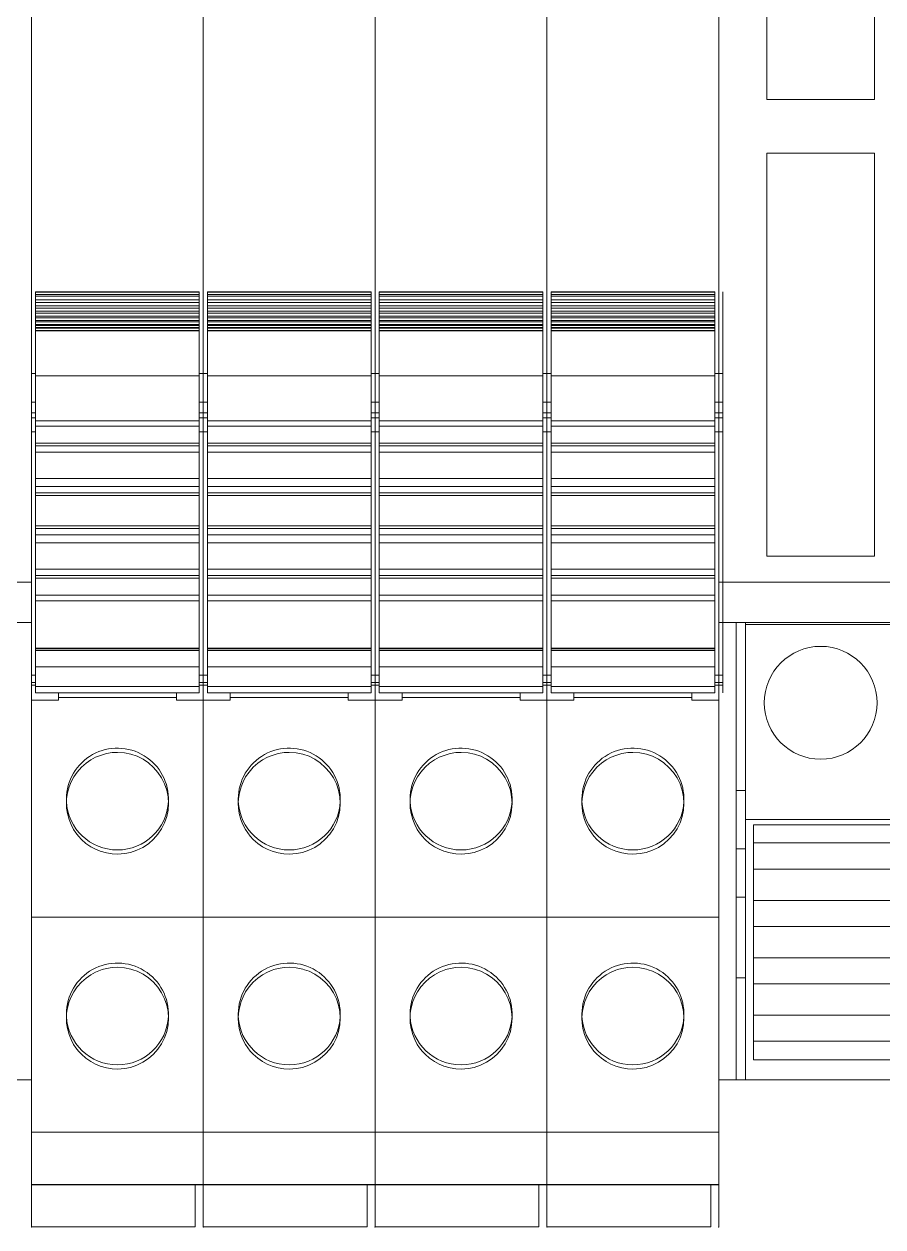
# Model space of a CAD drawing. Header units: millimetres. Extents: x 0 to 3797, y 0 to 1394.
# Drawn here: x 2454.76 to 2486.75, y 1195.74 to 1240.51 of the extents above; entities that cross this region are included whole.
import ezdxf

# ---------------------------------------------------------------- set-up
doc = ezdxf.new("R2010")
doc.units = ezdxf.units.MM
doc.layers.add('eProC - L2', color=41, linetype='Continuous', lineweight=20)

# ---------------------------------------------------------------- blocks, each defined once
blk = doc.blocks.new('eProC_Z_BPSN-SI-520')
at = {"layer": 'eProC - L2'}
for p, q in [((1.794, -42.11), (1.794, -21.11)), ((5.794, -42.11), (5.794, -21.11)), ((1.794, -42.11), (5.794, -42.11)), ((1.794, -59.11), (1.794, -44.11)), ((1.794, -44.11), (5.794, -44.11)), ((5.794, -59.11), (5.794, -44.11)), ((1.794, -59.11), (5.794, -59.11)), ((7.5, -60.072), (0, -60.072)), ((7.5, -61.577), (0, -61.577)), ((0.644, -78.601), (0.644, -61.577)), ((0.994, -78.601), (0.994, -61.577)), ((6.594, -61.647), (0.994, -61.647)), ((0.994, -67.83), (0.644, -67.83)), ((6.594, -68.91), (0.994, -68.91)), ((1.294, -77.853), (1.294, -69.103)), ((6.594, -69.103), (1.294, -69.103)), ((6.594, -69.783), (1.294, -69.783)), ((0.994, -70.001), (0.644, -70.001)), ((6.594, -70.757), (1.294, -70.757)), ((0.644, -71.801), (0.994, -71.801)), ((6.594, -71.919), (1.294, -71.919)), ((6.594, -72.893), (1.294, -72.893)), ((6.594, -74.054), (1.294, -74.054)), ((0.994, -74.801), (0.644, -74.801)), ((6.594, -75.029), (1.294, -75.029)), ((6.594, -76.19), (1.294, -76.19)), ((6.594, -77.165), (1.294, -77.165)), ((6.594, -77.853), (1.294, -77.853)), ((6.594, -78.601), (0.994, -78.601))]:
    blk.add_line(p, q, dxfattribs=at)
blk.add_lwpolyline([(0, 0), (7.5, 0), (7.5, -78.601), (0, -78.601)], close=True, dxfattribs=at)
blk.add_circle((3.794, -64.565), 2.1, dxfattribs=at)

msp = doc.modelspace()

# ---------------------------------------------------------------- linework, layer by layer
at = {"layer": 'eProC - L2'}
for p, q in [((2461.436, 1285.286), (2461.436, 1197.308)), ((2467.836, 1285.286), (2467.836, 1197.308)), ((2474.236, 1285.286), (2474.236, 1197.308)), ((2480.636, 1285.286), (2480.636, 1197.308)), ((2455.036, 1205.308), (2455.036, 1254.575)), ((2461.436, 1205.308), (2461.436, 1254.575)), ((2467.836, 1205.308), (2467.836, 1254.575)), ((2474.236, 1205.308), (2474.236, 1254.575)), ((2480.636, 1205.308), (2480.636, 1254.575)), ((2461.286, 1230.547), (2455.186, 1230.547)), ((2455.186, 1215.613), (2455.186, 1230.547)), ((2461.286, 1230.534), (2455.186, 1230.534)), ((2461.286, 1230.442), (2455.186, 1230.442)), ((2461.286, 1230.547), (2461.286, 1215.613)), ((2467.686, 1230.547), (2461.586, 1230.547)), ((2461.586, 1215.613), (2461.586, 1230.547)), ((2467.686, 1230.534), (2461.586, 1230.534)), ((2467.686, 1230.442), (2461.586, 1230.442)), ((2467.686, 1230.547), (2467.686, 1215.613)), ((2474.086, 1230.547), (2467.986, 1230.547)), ((2467.986, 1215.613), (2467.986, 1230.547)), ((2474.086, 1230.534), (2467.986, 1230.534)), ((2474.086, 1230.442), (2467.986, 1230.442)), ((2474.086, 1230.547), (2474.086, 1215.613)), ((2480.486, 1230.547), (2474.386, 1230.547)), ((2474.386, 1215.613), (2474.386, 1230.547)), ((2480.486, 1230.534), (2474.386, 1230.534)), ((2480.486, 1230.442), (2474.386, 1230.442)), ((2480.486, 1230.547), (2480.486, 1215.613)), ((2480.786, 1215.613), (2480.786, 1230.547)), ((2461.286, 1230.376), (2455.186, 1230.376)), ((2461.286, 1230.247), (2455.186, 1230.247)), ((2461.286, 1230.147), (2455.186, 1230.147)), ((2461.286, 1230.025), (2455.186, 1230.025)), ((2467.686, 1230.376), (2461.586, 1230.376)), ((2467.686, 1230.247), (2461.586, 1230.247)), ((2467.686, 1230.147), (2461.586, 1230.147)), ((2467.686, 1230.025), (2461.586, 1230.025)), ((2474.086, 1230.376), (2467.986, 1230.376)), ((2474.086, 1230.247), (2467.986, 1230.247)), ((2474.086, 1230.147), (2467.986, 1230.147)), ((2474.086, 1230.025), (2467.986, 1230.025)), ((2480.486, 1230.376), (2474.386, 1230.376)), ((2480.486, 1230.247), (2474.386, 1230.247)), ((2480.486, 1230.147), (2474.386, 1230.147)), ((2480.486, 1230.025), (2474.386, 1230.025)), ((2461.286, 1229.937), (2455.186, 1229.937)), ((2461.286, 1229.823), (2455.186, 1229.823)), ((2461.286, 1229.746), (2455.186, 1229.746)), ((2461.286, 1229.639), (2455.186, 1229.639)), ((2461.286, 1229.575), (2455.186, 1229.575)), ((2467.686, 1229.937), (2461.586, 1229.937)), ((2467.686, 1229.823), (2461.586, 1229.823)), ((2467.686, 1229.746), (2461.586, 1229.746)), ((2467.686, 1229.639), (2461.586, 1229.639)), ((2467.686, 1229.575), (2461.586, 1229.575)), ((2474.086, 1229.937), (2467.986, 1229.937)), ((2474.086, 1229.823), (2467.986, 1229.823)), ((2474.086, 1229.746), (2467.986, 1229.746)), ((2474.086, 1229.639), (2467.986, 1229.639)), ((2474.086, 1229.575), (2467.986, 1229.575)), ((2480.486, 1229.937), (2474.386, 1229.937)), ((2480.486, 1229.823), (2474.386, 1229.823)), ((2480.486, 1229.746), (2474.386, 1229.746)), ((2480.486, 1229.639), (2474.386, 1229.639)), ((2480.486, 1229.575), (2474.386, 1229.575)), ((2461.286, 1229.476), (2455.186, 1229.476)), ((2461.286, 1229.425), (2455.186, 1229.425)), ((2461.286, 1229.333), (2455.186, 1229.333)), ((2461.286, 1229.295), (2455.186, 1229.295)), ((2461.286, 1229.21), (2455.186, 1229.21)), ((2461.286, 1229.186), (2455.186, 1229.186)), ((2461.286, 1229.109), (2455.186, 1229.109)), ((2461.286, 1229.092), (2455.186, 1229.092)), ((2467.686, 1229.476), (2461.586, 1229.476)), ((2467.686, 1229.425), (2461.586, 1229.425)), ((2467.686, 1229.333), (2461.586, 1229.333)), ((2467.686, 1229.295), (2461.586, 1229.295)), ((2467.686, 1229.21), (2461.586, 1229.21)), ((2467.686, 1229.186), (2461.586, 1229.186)), ((2467.686, 1229.109), (2461.586, 1229.109)), ((2467.686, 1229.092), (2461.586, 1229.092)), ((2474.086, 1229.476), (2467.986, 1229.476)), ((2474.086, 1229.425), (2467.986, 1229.425)), ((2474.086, 1229.333), (2467.986, 1229.333)), ((2474.086, 1229.295), (2467.986, 1229.295)), ((2474.086, 1229.21), (2467.986, 1229.21)), ((2474.086, 1229.186), (2467.986, 1229.186)), ((2474.086, 1229.109), (2467.986, 1229.109)), ((2474.086, 1229.092), (2467.986, 1229.092)), ((2480.486, 1229.476), (2474.386, 1229.476)), ((2480.486, 1229.425), (2474.386, 1229.425)), ((2480.486, 1229.333), (2474.386, 1229.333)), ((2480.486, 1229.295), (2474.386, 1229.295)), ((2480.486, 1229.21), (2474.386, 1229.21)), ((2480.486, 1229.186), (2474.386, 1229.186)), ((2480.486, 1229.109), (2474.386, 1229.109)), ((2480.486, 1229.092), (2474.386, 1229.092)), ((2455.036, 1227.497), (2455.186, 1227.497)), ((2455.186, 1227.411), (2461.286, 1227.411)), ((2461.286, 1227.497), (2461.436, 1227.497)), ((2461.436, 1227.497), (2461.586, 1227.497)), ((2461.586, 1227.411), (2467.686, 1227.411)), ((2467.686, 1227.497), (2467.836, 1227.497)), ((2467.836, 1227.497), (2467.986, 1227.497)), ((2467.986, 1227.411), (2474.086, 1227.411)), ((2474.086, 1227.497), (2474.236, 1227.497)), ((2474.236, 1227.497), (2474.386, 1227.497)), ((2474.386, 1227.411), (2480.486, 1227.411)), ((2480.486, 1227.497), (2480.636, 1227.497)), ((2480.636, 1227.497), (2480.786, 1227.497)), ((2455.186, 1226.441), (2455.036, 1226.441)), ((2455.036, 1226.438), (2455.186, 1226.438)), ((2461.436, 1226.441), (2461.286, 1226.441)), ((2461.286, 1226.438), (2461.436, 1226.438)), ((2461.586, 1226.441), (2461.436, 1226.441)), ((2461.436, 1226.438), (2461.586, 1226.438)), ((2467.836, 1226.441), (2467.686, 1226.441)), ((2467.686, 1226.438), (2467.836, 1226.438)), ((2467.986, 1226.441), (2467.836, 1226.441)), ((2467.836, 1226.438), (2467.986, 1226.438)), ((2474.236, 1226.441), (2474.086, 1226.441)), ((2474.086, 1226.438), (2474.236, 1226.438)), ((2474.386, 1226.441), (2474.236, 1226.441)), ((2474.236, 1226.438), (2474.386, 1226.438)), ((2480.636, 1226.441), (2480.486, 1226.441)), ((2480.486, 1226.438), (2480.636, 1226.438)), ((2480.786, 1226.441), (2480.636, 1226.441)), ((2480.636, 1226.438), (2480.786, 1226.438)), ((2455.036, 1226.038), (2455.186, 1226.038)), ((2461.286, 1226.038), (2461.436, 1226.038)), ((2461.436, 1226.038), (2461.586, 1226.038)), ((2467.686, 1226.038), (2467.836, 1226.038)), ((2467.836, 1226.038), (2467.986, 1226.038)), ((2474.086, 1226.038), (2474.236, 1226.038)), ((2474.236, 1226.038), (2474.386, 1226.038)), ((2480.486, 1226.038), (2480.636, 1226.038)), ((2480.636, 1226.038), (2480.786, 1226.038)), ((2455.036, 1225.859), (2455.186, 1225.859)), ((2461.286, 1225.747), (2455.186, 1225.747)), ((2455.186, 1225.547), (2461.286, 1225.547)), ((2461.286, 1225.859), (2461.436, 1225.859)), ((2461.436, 1225.859), (2461.586, 1225.859)), ((2467.686, 1225.747), (2461.586, 1225.747)), ((2461.586, 1225.547), (2467.686, 1225.547)), ((2467.686, 1225.859), (2467.836, 1225.859)), ((2467.836, 1225.859), (2467.986, 1225.859)), ((2474.086, 1225.747), (2467.986, 1225.747)), ((2467.986, 1225.547), (2474.086, 1225.547)), ((2474.086, 1225.859), (2474.236, 1225.859)), ((2474.236, 1225.859), (2474.386, 1225.859)), ((2480.486, 1225.747), (2474.386, 1225.747)), ((2474.386, 1225.547), (2480.486, 1225.547)), ((2480.486, 1225.859), (2480.636, 1225.859)), ((2480.636, 1225.859), (2480.786, 1225.859)), ((2455.036, 1225.328), (2455.186, 1225.328)), ((2461.286, 1225.328), (2461.436, 1225.328)), ((2461.436, 1225.328), (2461.586, 1225.328)), ((2467.686, 1225.328), (2467.836, 1225.328)), ((2467.836, 1225.328), (2467.986, 1225.328)), ((2474.086, 1225.328), (2474.236, 1225.328)), ((2474.236, 1225.328), (2474.386, 1225.328)), ((2480.486, 1225.328), (2480.636, 1225.328)), ((2480.636, 1225.328), (2480.786, 1225.328)), ((2455.186, 1224.905), (2461.286, 1224.905)), ((2455.186, 1224.81), (2461.286, 1224.81)), ((2461.586, 1224.905), (2467.686, 1224.905)), ((2461.586, 1224.81), (2467.686, 1224.81)), ((2467.986, 1224.905), (2474.086, 1224.905)), ((2467.986, 1224.81), (2474.086, 1224.81)), ((2474.386, 1224.905), (2480.486, 1224.905)), ((2474.386, 1224.81), (2480.486, 1224.81)), ((2461.286, 1224.572), (2455.186, 1224.572)), ((2467.686, 1224.572), (2461.586, 1224.572)), ((2474.086, 1224.572), (2467.986, 1224.572)), ((2480.486, 1224.572), (2474.386, 1224.572)), ((2461.286, 1223.597), (2455.186, 1223.597)), ((2455.186, 1223.297), (2461.286, 1223.297)), ((2467.686, 1223.597), (2461.586, 1223.597)), ((2461.586, 1223.297), (2467.686, 1223.297)), ((2474.086, 1223.597), (2467.986, 1223.597)), ((2467.986, 1223.297), (2474.086, 1223.297)), ((2480.486, 1223.597), (2474.386, 1223.597)), ((2474.386, 1223.297), (2480.486, 1223.297)), ((2461.286, 1223.06), (2455.186, 1223.06)), ((2455.186, 1222.964), (2461.286, 1222.964)), ((2467.686, 1223.06), (2461.586, 1223.06)), ((2461.586, 1222.964), (2467.686, 1222.964)), ((2474.086, 1223.06), (2467.986, 1223.06)), ((2467.986, 1222.964), (2474.086, 1222.964)), ((2480.486, 1223.06), (2474.386, 1223.06)), ((2474.386, 1222.964), (2480.486, 1222.964)), ((2461.286, 1221.83), (2455.186, 1221.83)), ((2455.186, 1221.735), (2461.286, 1221.735)), ((2461.286, 1221.497), (2455.186, 1221.497)), ((2467.686, 1221.83), (2461.586, 1221.83)), ((2461.586, 1221.735), (2467.686, 1221.735)), ((2467.686, 1221.497), (2461.586, 1221.497)), ((2474.086, 1221.83), (2467.986, 1221.83)), ((2467.986, 1221.735), (2474.086, 1221.735)), ((2474.086, 1221.497), (2467.986, 1221.497)), ((2480.486, 1221.83), (2474.386, 1221.83)), ((2474.386, 1221.735), (2480.486, 1221.735)), ((2480.486, 1221.497), (2474.386, 1221.497)), ((2461.286, 1221.197), (2455.186, 1221.197)), ((2467.686, 1221.197), (2461.586, 1221.197)), ((2474.086, 1221.197), (2467.986, 1221.197)), ((2480.486, 1221.197), (2474.386, 1221.197)), ((2455.186, 1220.222), (2461.286, 1220.222)), ((2461.586, 1220.222), (2467.686, 1220.222)), ((2467.986, 1220.222), (2474.086, 1220.222)), ((2474.386, 1220.222), (2480.486, 1220.222)), ((2461.286, 1219.985), (2455.186, 1219.985)), ((2455.186, 1219.889), (2461.286, 1219.889)), ((2467.686, 1219.985), (2461.586, 1219.985)), ((2461.586, 1219.889), (2467.686, 1219.889)), ((2474.086, 1219.985), (2467.986, 1219.985)), ((2467.986, 1219.889), (2474.086, 1219.889)), ((2480.486, 1219.985), (2474.386, 1219.985)), ((2474.386, 1219.889), (2480.486, 1219.889)), ((2461.286, 1219.247), (2455.186, 1219.247)), ((2467.686, 1219.247), (2461.586, 1219.247)), ((2474.086, 1219.247), (2467.986, 1219.247)), ((2480.486, 1219.247), (2474.386, 1219.247)), ((2455.186, 1219.047), (2461.286, 1219.047)), ((2461.586, 1219.047), (2467.686, 1219.047)), ((2467.986, 1219.047), (2474.086, 1219.047)), ((2474.386, 1219.047), (2480.486, 1219.047)), ((2461.286, 1217.285), (2455.186, 1217.285)), ((2461.286, 1217.259), (2455.186, 1217.259)), ((2461.286, 1217.189), (2455.186, 1217.189)), ((2467.686, 1217.285), (2461.586, 1217.285)), ((2467.686, 1217.259), (2461.586, 1217.259)), ((2467.686, 1217.189), (2461.586, 1217.189)), ((2474.086, 1217.285), (2467.986, 1217.285)), ((2474.086, 1217.259), (2467.986, 1217.259)), ((2474.086, 1217.189), (2467.986, 1217.189)), ((2480.486, 1217.285), (2474.386, 1217.285)), ((2480.486, 1217.259), (2474.386, 1217.259)), ((2480.486, 1217.189), (2474.386, 1217.189)), ((2461.286, 1216.584), (2455.186, 1216.584)), ((2467.686, 1216.584), (2461.586, 1216.584)), ((2474.086, 1216.584), (2467.986, 1216.584)), ((2480.486, 1216.584), (2474.386, 1216.584)), ((2455.036, 1216.272), (2455.186, 1216.272)), ((2461.436, 1216.272), (2461.286, 1216.272)), ((2461.436, 1216.272), (2461.586, 1216.272)), ((2467.836, 1216.272), (2467.686, 1216.272)), ((2467.836, 1216.272), (2467.986, 1216.272)), ((2474.236, 1216.272), (2474.086, 1216.272)), ((2474.236, 1216.272), (2474.386, 1216.272)), ((2480.636, 1216.272), (2480.486, 1216.272)), ((2480.636, 1216.272), (2480.786, 1216.272)), ((2455.036, 1216.006), (2455.186, 1216.006)), ((2455.036, 1215.907), (2455.186, 1215.907)), ((2461.286, 1215.857), (2455.186, 1215.857)), ((2461.436, 1216.006), (2461.286, 1216.006)), ((2461.436, 1215.907), (2461.286, 1215.907)), ((2461.436, 1216.006), (2461.586, 1216.006)), ((2461.436, 1215.907), (2461.586, 1215.907)), ((2467.686, 1215.857), (2461.586, 1215.857)), ((2467.836, 1216.006), (2467.686, 1216.006)), ((2467.836, 1215.907), (2467.686, 1215.907)), ((2467.836, 1216.006), (2467.986, 1216.006)), ((2467.836, 1215.907), (2467.986, 1215.907)), ((2474.086, 1215.857), (2467.986, 1215.857)), ((2474.236, 1216.006), (2474.086, 1216.006)), ((2474.236, 1215.907), (2474.086, 1215.907)), ((2474.236, 1216.006), (2474.386, 1216.006)), ((2474.236, 1215.907), (2474.386, 1215.907)), ((2480.486, 1215.857), (2474.386, 1215.857)), ((2480.636, 1216.006), (2480.486, 1216.006)), ((2480.636, 1215.907), (2480.486, 1215.907)), ((2480.636, 1216.006), (2480.786, 1216.006)), ((2480.636, 1215.907), (2480.786, 1215.907)), ((2455.036, 1215.348), (2456.036, 1215.348)), ((2455.186, 1215.613), (2461.286, 1215.613)), ((2456.036, 1215.348), (2456.036, 1215.613)), ((2460.436, 1215.448), (2456.036, 1215.448)), ((2460.436, 1215.348), (2460.436, 1215.613)), ((2461.436, 1215.348), (2460.436, 1215.348)), ((2461.436, 1215.348), (2462.436, 1215.348)), ((2461.586, 1215.613), (2467.686, 1215.613)), ((2462.436, 1215.348), (2462.436, 1215.613)), ((2466.836, 1215.448), (2462.436, 1215.448)), ((2466.836, 1215.348), (2466.836, 1215.613)), ((2467.836, 1215.348), (2466.836, 1215.348)), ((2467.836, 1215.348), (2468.836, 1215.348)), ((2467.986, 1215.613), (2474.086, 1215.613)), ((2468.836, 1215.348), (2468.836, 1215.613)), ((2473.236, 1215.448), (2468.836, 1215.448)), ((2473.236, 1215.348), (2473.236, 1215.613)), ((2474.236, 1215.348), (2473.236, 1215.348)), ((2474.236, 1215.348), (2475.236, 1215.348)), ((2474.386, 1215.613), (2480.486, 1215.613)), ((2475.236, 1215.348), (2475.236, 1215.613)), ((2479.636, 1215.448), (2475.236, 1215.448)), ((2479.636, 1215.348), (2479.636, 1215.613)), ((2480.636, 1215.348), (2479.636, 1215.348)), ((2456.336, 1211.663), (2456.336, 1211.501)), ((2460.136, 1211.501), (2460.136, 1211.663)), ((2462.736, 1211.663), (2462.736, 1211.501)), ((2466.536, 1211.501), (2466.536, 1211.663)), ((2469.136, 1211.663), (2469.136, 1211.501)), ((2472.936, 1211.501), (2472.936, 1211.663)), ((2475.536, 1211.663), (2475.536, 1211.501)), ((2479.336, 1211.501), (2479.336, 1211.663)), ((2461.436, 1207.26), (2455.036, 1207.26)), ((2467.836, 1207.26), (2461.436, 1207.26)), ((2474.236, 1207.26), (2467.836, 1207.26)), ((2480.636, 1207.26), (2474.236, 1207.26)), ((2455.036, 1205.328), (2455.036, 1205.309)), ((2455.036, 1205.309), (2455.036, 1197.308)), ((2461.436, 1205.328), (2461.436, 1205.309)), ((2461.436, 1205.309), (2461.436, 1197.308)), ((2467.836, 1205.328), (2467.836, 1205.309)), ((2467.836, 1205.309), (2467.836, 1197.308)), ((2474.236, 1205.328), (2474.236, 1205.309)), ((2474.236, 1205.309), (2474.236, 1197.308)), ((2480.636, 1205.328), (2480.636, 1205.309)), ((2480.636, 1205.309), (2480.636, 1197.308)), ((2456.336, 1203.663), (2456.336, 1203.501)), ((2460.136, 1203.501), (2460.136, 1203.663)), ((2462.736, 1203.663), (2462.736, 1203.501)), ((2466.536, 1203.501), (2466.536, 1203.663)), ((2469.136, 1203.663), (2469.136, 1203.501)), ((2472.936, 1203.501), (2472.936, 1203.663)), ((2475.536, 1203.663), (2475.536, 1203.501)), ((2479.336, 1203.501), (2479.336, 1203.663)), ((2455.036, 1201.851), (2455.036, 1201.854)), ((2461.436, 1201.851), (2461.436, 1201.854)), ((2467.836, 1201.851), (2467.836, 1201.854)), ((2474.236, 1201.851), (2474.236, 1201.854)), ((2480.636, 1201.851), (2480.636, 1201.854)), ((2455.036, 1201.497), (2455.036, 1197.597)), ((2461.436, 1201.497), (2461.436, 1197.597)), ((2467.836, 1201.497), (2467.836, 1197.597)), ((2474.236, 1201.497), (2474.236, 1197.597)), ((2480.636, 1201.497), (2480.636, 1197.597)), ((2461.436, 1199.26), (2455.036, 1199.26)), ((2467.836, 1199.26), (2461.436, 1199.26)), ((2474.236, 1199.26), (2467.836, 1199.26)), ((2480.636, 1199.26), (2474.236, 1199.26)), ((2461.436, 1197.315), (2455.036, 1197.315)), ((2461.436, 1197.31), (2455.036, 1197.31)), ((2455.036, 1197.308), (2461.436, 1197.308)), ((2455.036, 1197.305), (2455.036, 1195.735)), ((2461.136, 1195.735), (2461.136, 1197.308)), ((2467.836, 1197.315), (2461.436, 1197.315)), ((2467.836, 1197.31), (2461.436, 1197.31)), ((2461.436, 1197.308), (2467.836, 1197.308)), ((2461.436, 1197.305), (2461.436, 1195.735)), ((2467.536, 1195.735), (2467.536, 1197.308)), ((2474.236, 1197.315), (2467.836, 1197.315)), ((2474.236, 1197.31), (2467.836, 1197.31)), ((2467.836, 1197.308), (2474.236, 1197.308)), ((2467.836, 1197.305), (2467.836, 1195.735)), ((2473.936, 1195.735), (2473.936, 1197.308)), ((2480.636, 1197.315), (2474.236, 1197.315)), ((2480.636, 1197.31), (2474.236, 1197.31)), ((2474.236, 1197.308), (2480.636, 1197.308)), ((2474.236, 1197.305), (2474.236, 1195.735)), ((2480.336, 1195.735), (2480.336, 1197.308)), ((2480.636, 1197.305), (2480.636, 1195.735)), ((2455.036, 1195.737), (2461.136, 1195.737)), ((2455.036, 1195.735), (2461.136, 1195.735)), ((2461.436, 1195.737), (2467.536, 1195.737)), ((2461.436, 1195.735), (2467.536, 1195.735)), ((2467.836, 1195.737), (2473.936, 1195.737)), ((2467.836, 1195.735), (2473.936, 1195.735)), ((2474.236, 1195.737), (2480.336, 1195.737)), ((2474.236, 1195.735), (2480.336, 1195.735))]:
    msp.add_line(p, q, dxfattribs=at)
for points in [[(2458.236, 1213.4), (2458.042, 1213.39), (2457.829, 1213.356), (2457.601, 1213.29), (2457.424, 1213.217), (2457.244, 1213.12), (2457.066, 1212.996), (2456.895, 1212.845), (2456.738, 1212.668), (2456.612, 1212.485), (2456.514, 1212.302), (2456.441, 1212.122), (2456.378, 1211.896), (2456.345, 1211.688), (2456.336, 1211.504), (2456.336, 1211.501)], [(2458.236, 1213.4), (2458.496, 1213.38), (2458.741, 1213.331), (2458.972, 1213.253), (2459.189, 1213.146), (2459.391, 1213.009), (2459.579, 1212.843), (2459.743, 1212.655), (2459.881, 1212.45), (2459.991, 1212.227), (2460.072, 1211.991), (2460.12, 1211.749), (2460.136, 1211.501), (2460.136, 1211.501)], [(2464.636, 1213.4), (2464.442, 1213.39), (2464.229, 1213.356), (2464.001, 1213.29), (2463.824, 1213.217), (2463.644, 1213.12), (2463.466, 1212.996), (2463.295, 1212.845), (2463.138, 1212.668), (2463.012, 1212.485), (2462.914, 1212.302), (2462.841, 1212.122), (2462.778, 1211.896), (2462.745, 1211.688), (2462.736, 1211.504), (2462.736, 1211.501)], [(2464.636, 1213.4), (2464.896, 1213.38), (2465.141, 1213.331), (2465.372, 1213.253), (2465.589, 1213.146), (2465.791, 1213.009), (2465.979, 1212.843), (2466.143, 1212.655), (2466.281, 1212.45), (2466.391, 1212.227), (2466.472, 1211.991), (2466.52, 1211.749), (2466.536, 1211.501), (2466.536, 1211.501)], [(2471.036, 1213.4), (2470.842, 1213.39), (2470.629, 1213.356), (2470.401, 1213.29), (2470.224, 1213.217), (2470.044, 1213.12), (2469.866, 1212.996), (2469.695, 1212.845), (2469.538, 1212.668), (2469.412, 1212.485), (2469.314, 1212.302), (2469.241, 1212.122), (2469.178, 1211.896), (2469.145, 1211.688), (2469.136, 1211.504), (2469.136, 1211.501)], [(2471.036, 1213.4), (2471.296, 1213.38), (2471.541, 1213.331), (2471.772, 1213.253), (2471.989, 1213.146), (2472.191, 1213.009), (2472.379, 1212.843), (2472.543, 1212.655), (2472.681, 1212.45), (2472.791, 1212.227), (2472.872, 1211.991), (2472.92, 1211.749), (2472.936, 1211.501), (2472.936, 1211.501)], [(2477.436, 1213.4), (2477.242, 1213.39), (2477.029, 1213.356), (2476.801, 1213.29), (2476.624, 1213.217), (2476.444, 1213.12), (2476.266, 1212.996), (2476.095, 1212.845), (2475.938, 1212.668), (2475.812, 1212.485), (2475.714, 1212.302), (2475.641, 1212.122), (2475.578, 1211.896), (2475.545, 1211.688), (2475.536, 1211.504), (2475.536, 1211.501)], [(2477.436, 1213.4), (2477.696, 1213.38), (2477.941, 1213.331), (2478.172, 1213.253), (2478.389, 1213.146), (2478.591, 1213.009), (2478.779, 1212.843), (2478.943, 1212.655), (2479.081, 1212.45), (2479.191, 1212.227), (2479.272, 1211.991), (2479.32, 1211.749), (2479.336, 1211.501), (2479.336, 1211.501)], [(2456.336, 1211.501), (2456.344, 1211.326), (2456.374, 1211.122), (2456.436, 1210.896), (2456.508, 1210.715), (2456.606, 1210.529), (2456.688, 1210.404), (2456.784, 1210.281), (2456.894, 1210.162), (2457.064, 1210.012), (2457.24, 1209.89), (2457.419, 1209.794), (2457.596, 1209.721), (2457.825, 1209.655), (2458.039, 1209.621), (2458.236, 1209.611)], [(2460.136, 1211.501), (2460.12, 1211.253), (2460.072, 1211.011), (2459.991, 1210.776), (2459.881, 1210.554), (2459.744, 1210.35), (2459.579, 1210.164), (2459.392, 1210), (2459.186, 1209.863), (2458.963, 1209.755), (2458.728, 1209.675), (2458.507, 1209.632), (2458.236, 1209.611)], [(2462.736, 1211.501), (2462.744, 1211.326), (2462.774, 1211.122), (2462.836, 1210.896), (2462.908, 1210.715), (2463.006, 1210.529), (2463.088, 1210.404), (2463.184, 1210.281), (2463.294, 1210.162), (2463.464, 1210.012), (2463.64, 1209.89), (2463.819, 1209.794), (2463.996, 1209.721), (2464.225, 1209.655), (2464.439, 1209.621), (2464.636, 1209.611)], [(2466.536, 1211.501), (2466.52, 1211.253), (2466.472, 1211.011), (2466.391, 1210.776), (2466.281, 1210.554), (2466.144, 1210.35), (2465.979, 1210.164), (2465.792, 1210), (2465.586, 1209.863), (2465.363, 1209.755), (2465.128, 1209.675), (2464.907, 1209.632), (2464.636, 1209.611)], [(2469.136, 1211.501), (2469.144, 1211.326), (2469.174, 1211.122), (2469.236, 1210.896), (2469.308, 1210.715), (2469.406, 1210.529), (2469.488, 1210.404), (2469.584, 1210.281), (2469.694, 1210.162), (2469.864, 1210.012), (2470.04, 1209.89), (2470.219, 1209.794), (2470.396, 1209.721), (2470.625, 1209.655), (2470.839, 1209.621), (2471.036, 1209.611)], [(2472.936, 1211.501), (2472.92, 1211.253), (2472.872, 1211.011), (2472.791, 1210.776), (2472.681, 1210.554), (2472.544, 1210.35), (2472.379, 1210.164), (2472.192, 1210), (2471.986, 1209.863), (2471.763, 1209.755), (2471.528, 1209.675), (2471.307, 1209.632), (2471.036, 1209.611)], [(2475.536, 1211.501), (2475.544, 1211.326), (2475.574, 1211.122), (2475.636, 1210.896), (2475.708, 1210.715), (2475.806, 1210.529), (2475.888, 1210.404), (2475.984, 1210.281), (2476.094, 1210.162), (2476.264, 1210.012), (2476.44, 1209.89), (2476.619, 1209.794), (2476.796, 1209.721), (2477.025, 1209.655), (2477.239, 1209.621), (2477.436, 1209.611)], [(2479.336, 1211.501), (2479.32, 1211.253), (2479.272, 1211.011), (2479.191, 1210.776), (2479.081, 1210.554), (2478.944, 1210.35), (2478.779, 1210.164), (2478.592, 1210), (2478.386, 1209.863), (2478.163, 1209.755), (2477.928, 1209.675), (2477.707, 1209.632), (2477.436, 1209.611)], [(2458.236, 1205.4), (2458.042, 1205.39), (2457.829, 1205.356), (2457.666, 1205.312)], [(2458.236, 1205.4), (2458.496, 1205.38), (2458.741, 1205.331), (2458.81, 1205.311)], [(2464.636, 1205.4), (2464.442, 1205.39), (2464.229, 1205.356), (2464.066, 1205.312)], [(2464.636, 1205.4), (2464.896, 1205.38), (2465.141, 1205.331), (2465.21, 1205.311)], [(2471.036, 1205.4), (2470.842, 1205.39), (2470.629, 1205.356), (2470.466, 1205.312)], [(2471.036, 1205.4), (2471.296, 1205.38), (2471.541, 1205.331), (2471.61, 1205.311)], [(2477.436, 1205.4), (2477.242, 1205.39), (2477.029, 1205.356), (2476.866, 1205.312)], [(2477.436, 1205.4), (2477.696, 1205.38), (2477.941, 1205.331), (2478.01, 1205.311)], [(2457.666, 1205.312), (2457.601, 1205.29), (2457.424, 1205.217), (2457.244, 1205.12), (2457.066, 1204.996), (2456.895, 1204.845), (2456.738, 1204.668), (2456.612, 1204.485), (2456.514, 1204.302), (2456.441, 1204.122), (2456.378, 1203.896), (2456.345, 1203.688), (2456.336, 1203.504), (2456.336, 1203.501)], [(2458.81, 1205.311), (2458.972, 1205.253), (2459.189, 1205.146), (2459.391, 1205.009), (2459.579, 1204.843), (2459.743, 1204.655), (2459.881, 1204.45), (2459.991, 1204.227), (2460.072, 1203.991), (2460.12, 1203.749), (2460.136, 1203.501), (2460.136, 1203.501)], [(2464.066, 1205.312), (2464.001, 1205.29), (2463.824, 1205.217), (2463.644, 1205.12), (2463.466, 1204.996), (2463.295, 1204.845), (2463.138, 1204.668), (2463.012, 1204.485), (2462.914, 1204.302), (2462.841, 1204.122), (2462.778, 1203.896), (2462.745, 1203.688), (2462.736, 1203.504), (2462.736, 1203.501)], [(2465.21, 1205.311), (2465.372, 1205.253), (2465.589, 1205.146), (2465.791, 1205.009), (2465.979, 1204.843), (2466.143, 1204.655), (2466.281, 1204.45), (2466.391, 1204.227), (2466.472, 1203.991), (2466.52, 1203.749), (2466.536, 1203.501), (2466.536, 1203.501)], [(2470.466, 1205.312), (2470.401, 1205.29), (2470.224, 1205.217), (2470.044, 1205.12), (2469.866, 1204.996), (2469.695, 1204.845), (2469.538, 1204.668), (2469.412, 1204.485), (2469.314, 1204.302), (2469.241, 1204.122), (2469.178, 1203.896), (2469.145, 1203.688), (2469.136, 1203.504), (2469.136, 1203.501)], [(2471.61, 1205.311), (2471.772, 1205.253), (2471.989, 1205.146), (2472.191, 1205.009), (2472.379, 1204.843), (2472.543, 1204.655), (2472.681, 1204.45), (2472.791, 1204.227), (2472.872, 1203.991), (2472.92, 1203.749), (2472.936, 1203.501), (2472.936, 1203.501)], [(2476.866, 1205.312), (2476.801, 1205.29), (2476.624, 1205.217), (2476.444, 1205.12), (2476.266, 1204.996), (2476.095, 1204.845), (2475.938, 1204.668), (2475.812, 1204.485), (2475.714, 1204.302), (2475.641, 1204.122), (2475.578, 1203.896), (2475.545, 1203.688), (2475.536, 1203.504), (2475.536, 1203.501)], [(2478.01, 1205.311), (2478.172, 1205.253), (2478.389, 1205.146), (2478.591, 1205.009), (2478.779, 1204.843), (2478.943, 1204.655), (2479.081, 1204.45), (2479.191, 1204.227), (2479.272, 1203.991), (2479.32, 1203.749), (2479.336, 1203.501), (2479.336, 1203.501)], [(2456.336, 1203.501), (2456.344, 1203.326), (2456.374, 1203.122), (2456.436, 1202.896), (2456.508, 1202.715), (2456.606, 1202.529), (2456.688, 1202.404), (2456.784, 1202.281), (2456.894, 1202.162), (2457.064, 1202.012), (2457.24, 1201.89), (2457.419, 1201.794), (2457.596, 1201.721), (2457.825, 1201.655), (2458.039, 1201.621), (2458.236, 1201.611)], [(2460.136, 1203.501), (2460.12, 1203.253), (2460.072, 1203.011), (2459.991, 1202.776), (2459.881, 1202.554), (2459.744, 1202.35), (2459.579, 1202.164), (2459.392, 1202), (2459.186, 1201.863), (2458.963, 1201.755), (2458.728, 1201.675), (2458.507, 1201.632), (2458.236, 1201.611)], [(2462.736, 1203.501), (2462.744, 1203.326), (2462.774, 1203.122), (2462.836, 1202.896), (2462.908, 1202.715), (2463.006, 1202.529), (2463.088, 1202.404), (2463.184, 1202.281), (2463.294, 1202.162), (2463.464, 1202.012), (2463.64, 1201.89), (2463.819, 1201.794), (2463.996, 1201.721), (2464.225, 1201.655), (2464.439, 1201.621), (2464.636, 1201.611)], [(2466.536, 1203.501), (2466.52, 1203.253), (2466.472, 1203.011), (2466.391, 1202.776), (2466.281, 1202.554), (2466.144, 1202.35), (2465.979, 1202.164), (2465.792, 1202), (2465.586, 1201.863), (2465.363, 1201.755), (2465.128, 1201.675), (2464.907, 1201.632), (2464.636, 1201.611)], [(2469.136, 1203.501), (2469.144, 1203.326), (2469.174, 1203.122), (2469.236, 1202.896), (2469.308, 1202.715), (2469.406, 1202.529), (2469.488, 1202.404), (2469.584, 1202.281), (2469.694, 1202.162), (2469.864, 1202.012), (2470.04, 1201.89), (2470.219, 1201.794), (2470.396, 1201.721), (2470.625, 1201.655), (2470.839, 1201.621), (2471.036, 1201.611)], [(2472.936, 1203.501), (2472.92, 1203.253), (2472.872, 1203.011), (2472.791, 1202.776), (2472.681, 1202.554), (2472.544, 1202.35), (2472.379, 1202.164), (2472.192, 1202), (2471.986, 1201.863), (2471.763, 1201.755), (2471.528, 1201.675), (2471.307, 1201.632), (2471.036, 1201.611)], [(2475.536, 1203.501), (2475.544, 1203.326), (2475.574, 1203.122), (2475.636, 1202.896), (2475.708, 1202.715), (2475.806, 1202.529), (2475.888, 1202.404), (2475.984, 1202.281), (2476.094, 1202.162), (2476.264, 1202.012), (2476.44, 1201.89), (2476.619, 1201.794), (2476.796, 1201.721), (2477.025, 1201.655), (2477.239, 1201.621), (2477.436, 1201.611)], [(2479.336, 1203.501), (2479.32, 1203.253), (2479.272, 1203.011), (2479.191, 1202.776), (2479.081, 1202.554), (2478.944, 1202.35), (2478.779, 1202.164), (2478.592, 1202), (2478.386, 1201.863), (2478.163, 1201.755), (2477.928, 1201.675), (2477.707, 1201.632), (2477.436, 1201.611)]]:
    msp.add_lwpolyline(points, dxfattribs=at)
for centre, start_param, end_param in [((2458.236, 1211.663), 6.235558, 9.424778), ((2464.636, 1211.663), 6.235558, 9.424778), ((2471.036, 1211.663), 6.235558, 9.424778), ((2477.436, 1211.663), 6.235558, 9.424778), ((2458.236, 1211.663), 3.141593, 3.187944), ((2464.636, 1211.663), 3.141593, 3.187944), ((2471.036, 1211.663), 3.141593, 3.187944), ((2477.436, 1211.663), 3.141593, 3.187944), ((2458.236, 1211.663), 3.187944, 6.235558), ((2464.636, 1211.663), 3.187944, 6.235558), ((2471.036, 1211.663), 3.187944, 6.235558), ((2477.436, 1211.663), 3.187944, 6.235558), ((2458.236, 1203.663), 6.235558, 9.424778), ((2464.636, 1203.663), 6.235558, 9.424778), ((2471.036, 1203.663), 6.235558, 9.424778), ((2477.436, 1203.663), 6.235558, 9.424778), ((2458.236, 1203.663), 3.141593, 3.187944), ((2458.236, 1203.663), 3.187944, 6.235558), ((2464.636, 1203.663), 3.141593, 3.187944), ((2464.636, 1203.663), 3.187944, 6.235558), ((2471.036, 1203.663), 3.141593, 3.187944), ((2471.036, 1203.663), 3.187944, 6.235558), ((2477.436, 1203.663), 3.141593, 3.187944), ((2477.436, 1203.663), 3.187944, 6.235558)]:
    msp.add_ellipse(centre, major_axis=(1.9, 0), ratio=0.997065, start_param=start_param, end_param=end_param, dxfattribs=at)
for p in [(2455.036, 1195.737), (2461.436, 1195.737), (2467.836, 1195.737), (2474.236, 1195.737), (2480.636, 1195.737)]:
    msp.add_point(p, dxfattribs=at)

# ---------------------------------------------------------------- block references
for p in [(2447.536, 1279.811), (2480.636, 1279.811)]:
    msp.add_blockref('eProC_Z_BPSN-SI-520', p)

doc.saveas('drawing.dxf')
